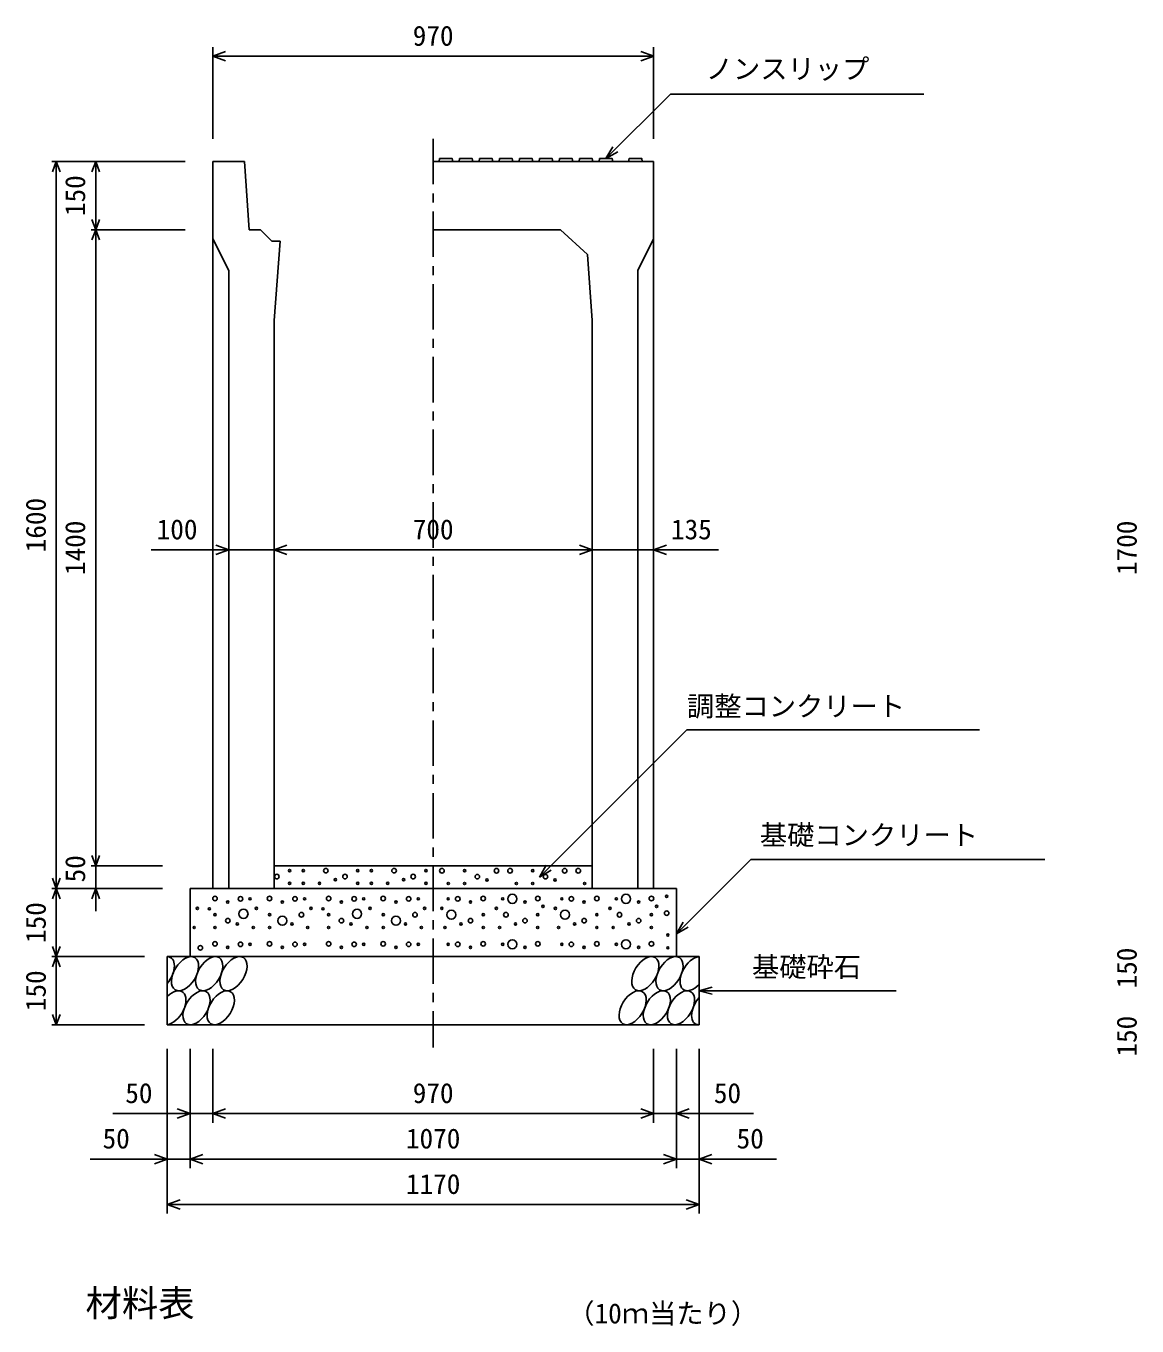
# Model space of a CAD drawing. Units: millimetres, scale not verified. Extents: x -16800 to 16800, y -5940 to 5940.
# Drawn here: x 6304 to 8748, y -2990 to -128 of the extents above; entities that cross this region are included whole.
import ezdxf
from ezdxf.enums import TextEntityAlignment as Align

# ---------------------------------------------------------------- set-up
doc = ezdxf.new("R2010")
doc.units = ezdxf.units.MM
doc.header["$LTSCALE"] = 20
doc.linetypes.add('CHAIN1', pattern=[8, 5, -1, 1, -1])
for name, color, linetype, lineweight in [('0-0_DIM', 7, 'Continuous', 25), ('0-2_HATCH', 6, 'Continuous', 25), ('0-5_OUTLINE', 3, 'Continuous', 25), ('0-6_TXT', 7, 'Continuous', 25)]:
    doc.layers.add(name, color=color, linetype=linetype, lineweight=lineweight)
doc.styles.add('ＭＳ ゴシック', font='')
doc.styles.get('ＭＳ ゴシック').set_extended_font_data('MS Gothic')

msp = doc.modelspace()

# ---------------------------------------------------------------- linework, layer by layer
at = {"layer": '0-0_DIM'}
for p, q in [((6715, -174.92), (6715, -376.66)), ((7685, -194.92), (6715, -194.92)), ((7685, -174.92), (7685, -376.66)), ((7580, -420.16), (7722.21, -277.95)), ((8279.1, -277.95), (7722.21, -277.95)), ((7580, -420.16), (7595, -394.18)), ((6360.8, -426.66), (6654.13, -426.66)), ((6370.8, -426.66), (6370.8, -2026.66)), ((6457.46, -576.66), (6457.46, -426.66)), ((7580, -420.16), (7605.98, -405.16)), ((6447.46, -576.66), (6654.13, -576.66)), ((6457.46, -1976.66), (6457.46, -576.66)), ((6750, -1281.34), (6579.31, -1281.34)), ((6850, -1281.34), (6750, -1281.34)), ((6850, -1281.34), (7550, -1281.34)), ((7550, -1281.34), (7685, -1281.34)), ((7827.86, -1281.34), (7685, -1281.34)), ((7898.65, -1963.01), (7735, -2126.66)), ((7898.65, -1963.01), (8545.53, -1963.01)), ((6447.46, -1976.66), (6604.13, -1976.66)), ((6457.46, -1976.66), (6457.46, -2026.66)), ((7433.82, -2001.66), (7448.82, -1975.68)), ((7433.82, -2001.66), (7459.8, -1986.66)), ((6360.8, -2026.66), (6604.13, -2026.66)), ((6370.8, -2176.66), (6370.8, -2026.66)), ((6457.46, -2076.66), (6457.46, -2026.66)), ((7735, -2126.66), (7750, -2100.68)), ((7735, -2126.66), (7760.98, -2111.66)), ((6360.8, -2176.66), (6565, -2176.66)), ((6370.8, -2176.66), (6370.8, -2326.66)), ((7785, -2251.66), (7813.98, -2243.9)), ((7785, -2251.66), (8218.31, -2251.66)), ((7785, -2251.66), (7813.98, -2259.43)), ((6360.8, -2326.66), (6565, -2326.66)), ((6615, -2742.18), (6615, -2379.83)), ((6665, -2642.18), (6665, -2379.83)), ((6715, -2542.18), (6715, -2379.83)), ((7685, -2542.18), (7685, -2379.83)), ((7735, -2642.18), (7735, -2379.83)), ((7785, -2742.18), (7785, -2379.83)), ((6495, -2522.18), (6715, -2522.18)), ((6715, -2522.18), (7685, -2522.18)), ((7905, -2522.18), (7685, -2522.18)), ((6445, -2622.18), (6665, -2622.18)), ((6665, -2622.18), (7735, -2622.18)), ((7955, -2622.18), (7735, -2622.18)), ((6615, -2722.18), (7785, -2722.18))]:
    msp.add_line(p, q, dxfattribs=at)
at = {"layer": '0-0_DIM', "linetype": 'CHAIN1'}
msp.add_line((7200, -376.66), (7200, -2376.66), dxfattribs=at)
at = {"layer": '0-0_DIM'}
for points in [[(6743.23, -205.18), (6715.04, -194.92), (6743.23, -184.66)], [(7656.85, -184.66), (7685.04, -194.92), (7656.85, -205.18)], [(6362.59, -449.21), (6370.8, -426.66), (6379.01, -449.21)], [(6449.26, -449.21), (6457.46, -426.66), (6465.67, -449.21)], [(6465.67, -554.11), (6457.46, -576.66), (6449.26, -554.11)], [(6449.26, -599.21), (6457.46, -576.66), (6465.67, -599.21)], [(6721.81, -1291.6), (6750, -1281.34), (6721.81, -1271.08)], [(6878.19, -1291.6), (6850, -1281.34), (6878.19, -1271.08)], [(7521.81, -1271.08), (7550, -1281.34), (7521.81, -1291.6)], [(7713.19, -1271.08), (7685, -1281.34), (7713.19, -1291.6)], [(7433.82, -2001.66), (7758.29, -1677.2), (8401.84, -1677.2)], [(6465.67, -1954.11), (6457.46, -1976.66), (6449.26, -1954.11)], [(6379.01, -2004.11), (6370.8, -2026.66), (6362.59, -2004.11)], [(6379.01, -2049.21), (6370.8, -2026.66), (6362.59, -2049.21)], [(6465.67, -2049.21), (6457.46, -2026.66), (6449.26, -2049.21)], [(6379.01, -2154.11), (6370.8, -2176.66), (6362.59, -2154.11)], [(6379.01, -2199.21), (6370.8, -2176.66), (6362.59, -2199.21)], [(6379.01, -2304.11), (6370.8, -2326.66), (6362.59, -2304.11)], [(6636.81, -2511.91), (6665, -2522.18), (6636.81, -2532.44)], [(6743.19, -2532.44), (6715, -2522.18), (6743.19, -2511.91)], [(7656.81, -2511.91), (7685, -2522.18), (7656.81, -2532.44)], [(7763.19, -2511.91), (7735, -2522.18), (7763.19, -2532.44)], [(6586.81, -2611.91), (6615, -2622.18), (6586.81, -2632.44)], [(6693.19, -2632.44), (6665, -2622.18), (6693.19, -2611.91)], [(7706.81, -2611.91), (7735, -2622.18), (7706.81, -2632.44)], [(7813.19, -2611.91), (7785, -2622.18), (7813.19, -2632.44)], [(6643.19, -2732.44), (6615, -2722.18), (6643.19, -2711.91)], [(7756.81, -2711.91), (7785, -2722.18), (7756.81, -2732.44)]]:
    msp.add_lwpolyline(points, dxfattribs=at)
at = {"layer": '0-2_HATCH'}
for points in [[(7213, -426.66), (7214, -420.16), (7242, -420.16), (7243, -426.66)], [(7257, -426.66), (7258, -420.16), (7286, -420.16), (7287, -426.66)], [(7301, -426.66), (7302, -420.16), (7330, -420.16), (7331, -426.66)], [(7345, -426.66), (7346, -420.16), (7374, -420.16), (7375, -426.66)], [(7389, -426.66), (7390, -420.16), (7418, -420.16), (7419, -426.66)], [(7433, -426.66), (7434, -420.16), (7462, -420.16), (7463, -426.66)], [(7477, -426.66), (7478, -420.16), (7506, -420.16), (7507, -426.66)], [(7521, -426.66), (7522, -420.16), (7550, -420.16), (7551, -426.66)], [(7565, -426.66), (7566, -420.16), (7594, -420.16), (7595, -426.66)], [(7630, -426.66), (7631, -420.16), (7659, -420.16), (7660, -426.66)]]:
    msp.add_lwpolyline(points, dxfattribs=at)
for centre, radius in [((6855.93, -2000.48), 5), ((6883.97, -1987.35), 2.5), ((6913.97, -1987.35), 2.5), ((6963.88, -1987.35), 5), ((7005.93, -2000.48), 5), ((7033.97, -1987.35), 2.5), ((7063.97, -1987.35), 2.5), ((7113.88, -1987.35), 5), ((7155.93, -2000.48), 5), ((7183.97, -1987.35), 2.5), ((7219.13, -1987.63), 5), ((7269.04, -1987.63), 2.5), ((7297.08, -2000.76), 5), ((7339.13, -1987.63), 5), ((7369.13, -1987.63), 5), ((7419.04, -1987.63), 2.5), ((7447.08, -2000.76), 5), ((7489.13, -1987.63), 5), ((7519.13, -1987.63), 5), ((6883.97, -2015.36), 2.5), ((6913.97, -2015.36), 2.5), ((6949.86, -2015.36), 2.5), ((6984.9, -2007.48), 2.5), ((7033.97, -2015.36), 2.5), ((7063.97, -2015.36), 2.5), ((7099.86, -2015.36), 2.5), ((7134.9, -2007.48), 2.5), ((7183.97, -2015.36), 2.5), ((7233.15, -2015.65), 2.5), ((7269.04, -2015.65), 2.5), ((7318.11, -2007.77), 2.5), ((7383.15, -2015.65), 2.5), ((7419.04, -2015.65), 2.5), ((7468.11, -2007.77), 2.5), ((7533.15, -2015.65), 2.5), ((6719.97, -2048.61), 5), ((6748.01, -2056.49), 2.5), ((6776.04, -2049.48), 5), ((6797.07, -2049.48), 2.5), ((6839.97, -2048.61), 5), ((6868.01, -2056.49), 2.5), ((6896.04, -2049.48), 5), ((6917.07, -2049.48), 2.5), ((6969.97, -2048.61), 5), ((6998.01, -2056.49), 2.5), ((7026.04, -2049.48), 5), ((7047.07, -2049.48), 2.5), ((7089.97, -2048.61), 5), ((7118.01, -2056.49), 2.5), ((7146.04, -2049.48), 5), ((7167.07, -2049.48), 2.5), ((7232.93, -2049.48), 2.5), ((7253.96, -2049.48), 5), ((7281.99, -2056.49), 2.5), ((7310.03, -2048.61), 5), ((7352.93, -2049.48), 2.5), ((7373.96, -2049.48), 10), ((7401.99, -2056.49), 2.5), ((7430.03, -2048.61), 5), ((7482.93, -2049.48), 2.5), ((7503.96, -2049.48), 5), ((7531.99, -2056.49), 2.5), ((7560.03, -2048.61), 5), ((7602.93, -2049.48), 2.5), ((7623.96, -2049.48), 10), ((7651.99, -2056.49), 2.5), ((7680.03, -2048.61), 5), ((7713.57, -2043.98), 2.5), ((6681.09, -2070.49), 2.5), ((6707.55, -2071.4), 2.5), ((6719.97, -2084.5), 2.5), ((6782.58, -2082.5), 10), ((6811.09, -2070.49), 2.5), ((6839.97, -2084.5), 2.5), ((6868.01, -2097.63), 10), ((6910.06, -2084.5), 5), ((6931.09, -2070.49), 2.5), ((6957.55, -2071.4), 2.5), ((6969.97, -2084.5), 2.5), ((7032.58, -2082.5), 10), ((7061.09, -2070.49), 2.5), ((7089.97, -2084.5), 2.5), ((7118.01, -2097.63), 10), ((7160.06, -2084.5), 5), ((7181.09, -2070.49), 2.5), ((7218.91, -2070.49), 2.5), ((7239.94, -2084.5), 10), ((7310.03, -2084.5), 2.5), ((7338.91, -2070.49), 2.5), ((7359.94, -2084.5), 5), ((7430.03, -2084.5), 2.5), ((7441.37, -2066.18), 2.5), ((7468.91, -2070.49), 2.5), ((7489.94, -2084.5), 10), ((7560.03, -2084.5), 2.5), ((7588.91, -2070.49), 2.5), ((7609.94, -2084.5), 5), ((7680.03, -2084.5), 2.5), ((7691.37, -2066.18), 2.5), ((7713.65, -2081.11), 5), ((6674.08, -2112.51), 2.5), ((6719.97, -2112.51), 2.5), ((6748.01, -2097.63), 5), ((6769.03, -2104.64), 2.5), ((6804.08, -2112.51), 2.5), ((6839.97, -2112.51), 2.5), ((6889.03, -2104.64), 2.5), ((6924.08, -2112.51), 2.5), ((6969.97, -2112.51), 2.5), ((6998.01, -2097.63), 5), ((7019.03, -2104.64), 2.5), ((7054.08, -2112.51), 2.5), ((7089.97, -2112.51), 2.5), ((7139.03, -2104.64), 2.5), ((7174.08, -2112.51), 2.5), ((7225.92, -2112.51), 2.5), ((7260.97, -2104.64), 2.5), ((7281.99, -2097.63), 5), ((7310.03, -2112.51), 2.5), ((7345.92, -2112.51), 2.5), ((7380.97, -2104.64), 2.5), ((7401.99, -2097.63), 5), ((7430.03, -2112.51), 2.5), ((7475.92, -2112.51), 2.5), ((7510.97, -2104.64), 2.5), ((7531.99, -2097.63), 5), ((7560.03, -2112.51), 2.5), ((7595.92, -2112.51), 2.5), ((7630.97, -2104.64), 2.5), ((7651.99, -2097.63), 5), ((7680.03, -2112.51), 2.5), ((6719.97, -2148.61), 5), ((6776.04, -2149.48), 5), ((6839.97, -2148.61), 5), ((6896.04, -2149.48), 5), ((6969.97, -2148.61), 5), ((7026.04, -2149.48), 5), ((7089.97, -2148.61), 5), ((7146.04, -2149.48), 5), ((7253.96, -2149.48), 5), ((7310.03, -2148.61), 5), ((7373.96, -2149.48), 10), ((7430.03, -2148.61), 5), ((7503.96, -2149.48), 5), ((7560.03, -2148.61), 5), ((7623.96, -2149.48), 10), ((7680.03, -2148.61), 5), ((7716.2, -2129.34), 2.5), ((6687.79, -2157.23), 5), ((6748.01, -2156.49), 2.5), ((6797.07, -2149.48), 2.5), ((6868.01, -2156.49), 2.5), ((6917.07, -2149.48), 2.5), ((6998.01, -2156.49), 2.5), ((7047.07, -2149.48), 2.5), ((7118.01, -2156.49), 2.5), ((7167.07, -2149.48), 2.5), ((7232.93, -2149.48), 2.5), ((7281.99, -2156.49), 2.5), ((7352.93, -2149.48), 2.5), ((7401.99, -2156.49), 2.5), ((7482.93, -2149.48), 2.5), ((7531.99, -2156.49), 2.5), ((7602.93, -2149.48), 2.5), ((7651.99, -2156.49), 2.5), ((7716.2, -2157.36), 2.5)]:
    msp.add_circle(centre, radius, dxfattribs=at)
for centre in [(6654.05, -2214.18), (6707.26, -2214.18), (6760.47, -2214.18), (7666.51, -2214.18), (7719.72, -2214.18), (6679.37, -2289.17), (6732.58, -2289.17), (7638.63, -2289.17), (7691.84, -2289.17), (7745.04, -2289.17)]:
    msp.add_ellipse(centre, major_axis=(21.81, 35.31), ratio=0.5792, dxfattribs=at)
for centre, start_param, end_param in [((6600.84, -2214.18), 4.4524467, 6.6076907), ((7772.93, -2214.18), 0.4022642, 4.3746879), ((6626.16, -2289.17), 3.5766262, 7.4835112), ((7798.25, -2289.17), 1.2768793, 3.5000728)]:
    msp.add_ellipse(centre, major_axis=(21.81, 35.31), ratio=0.5792, start_param=start_param, end_param=end_param, dxfattribs=at)
at = {"layer": '0-5_OUTLINE'}
for p, q in [((6785, -426.66), (6715, -426.66)), ((6715, -426.66), (6715, -2026.66)), ((6795, -576.66), (6785, -426.66)), ((7685, -426.66), (7200, -426.66)), ((7685, -426.66), (7685, -2026.66)), ((6715, -596.66), (6750, -666.66)), ((6820, -576.66), (6795, -576.66)), ((6820, -576.66), (6845, -601.66)), ((7480, -576.66), (7200, -576.66)), ((7539.11, -631.51), (7480, -576.66)), ((7685, -596.66), (7650, -666.66)), ((6863.12, -601.66), (6845, -601.66)), ((6850, -776.66), (6863.12, -601.66)), ((7539.11, -631.51), (7550, -776.66)), ((6750, -666.66), (6750, -2026.66)), ((7650, -666.66), (7650, -2026.66)), ((6850, -776.66), (6850, -2026.66)), ((7550, -776.66), (7550, -2026.66)), ((6850, -1976.66), (7550, -1976.66)), ((6665, -2026.66), (7735, -2026.66)), ((6665, -2026.66), (6665, -2176.66)), ((6850, -2026.66), (6715, -2026.66)), ((7685, -2026.66), (7550, -2026.66)), ((7735, -2026.66), (7735, -2176.66)), ((6615, -2176.66), (7785, -2176.66)), ((6615, -2176.66), (6615, -2326.66)), ((7785, -2176.66), (7785, -2326.66)), ((6615, -2326.66), (7785, -2326.66))]:
    msp.add_line(p, q, dxfattribs=at)

# ---------------------------------------------------------------- texts
at = {"layer": '0-0_DIM', "style": 'ＭＳ ゴシック'}
for s, p in [('970', (7155, -184.92)), ('ノンスリップ', (7799.52, -257.77)), ('100', (6591.62, -1271.34)), ('700', (7155, -1271.34)), ('135', (7723.14, -1271.34)), ('調整コンクリート', (7758.29, -1660.77)), ('基礎コンクリート', (7918.65, -1944.27)), ('基礎砕石', (7901.32, -2234.49)), ('50', (6522.56, -2512.18)), ('970', (7155, -2512.18)), ('50', (7817.44, -2512.18)), ('50', (6472.56, -2612.18)), ('1070', (7140, -2612.18)), ('50', (7867.44, -2612.18)), ('1170', (7140, -2712.18))]:
    msp.add_text(s, height=43.99, dxfattribs=at).set_placement(p, align=Align.BOTTOM_LEFT)
for s, p in [('150', (6447.46, -546.66)), ('1600', (6360.8, -1286.66)), ('1400', (6447.46, -1336.66)), ('1700', (8760.8, -1336.66)), ('50', (6447.46, -2013.33)), ('150', (6360.8, -2146.66)), ('150', (8760.8, -2246.66)), ('150', (6360.8, -2296.66)), ('150', (8760.8, -2396.66))]:
    msp.add_text(s, height=43.99, rotation=90, dxfattribs=at).set_placement(p, align=Align.BOTTOM_LEFT)
at = {"layer": '0-6_TXT', "style": 'ＭＳ ゴシック'}
for s, height, p in [('材料表', 58.65, (6435, -2986.12)), ('（10ｍ当たり）', 43.99, (7495, -2997.12))]:
    msp.add_text(s, height=height, dxfattribs=at).set_placement(p, align=Align.BOTTOM_LEFT)

doc.saveas('drawing.dxf')
